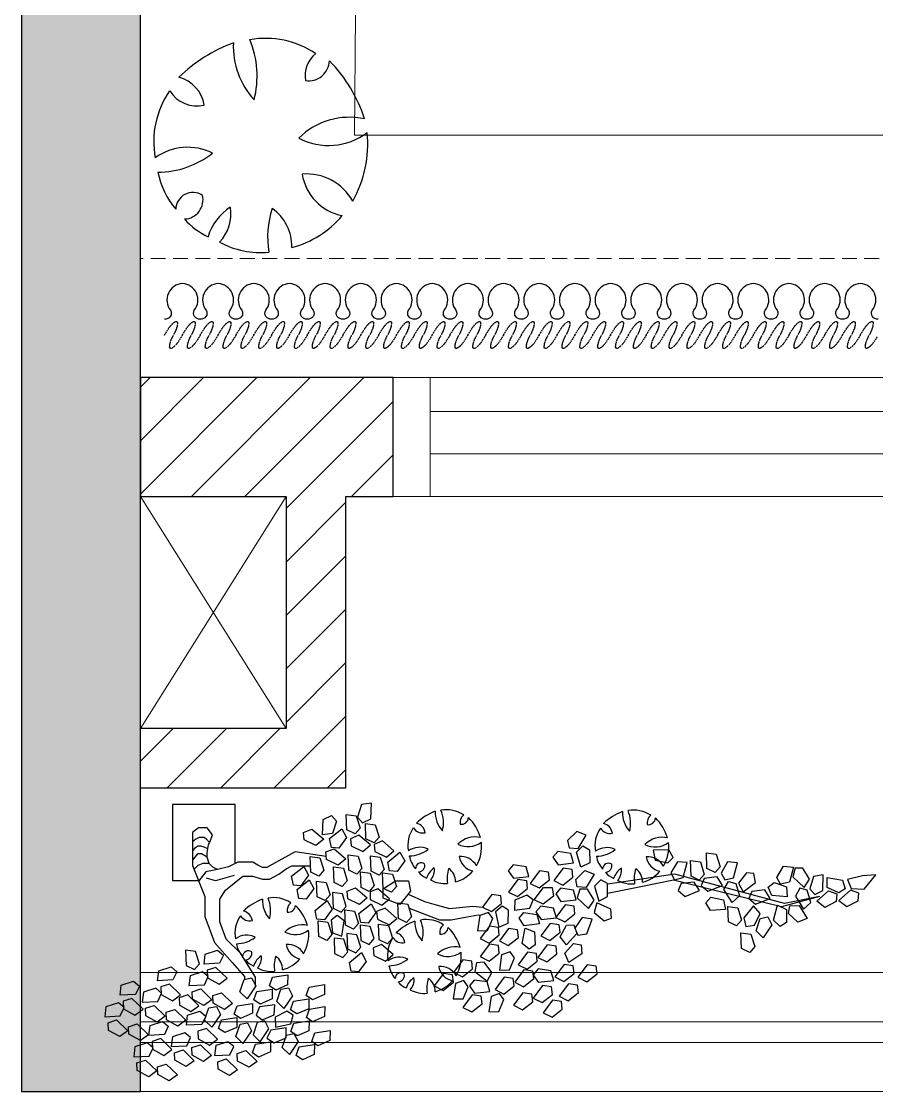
# Model space of a CAD drawing. Header units: millimetres. Extents: x 7780 to 20500, y -15070 to -6359.
# Drawn here: x 7780 to 9218, y -15069 to -13271 of the extents above; entities that cross this region are included whole.
import ezdxf

# ---------------------------------------------------------------- set-up
doc = ezdxf.new("R2010")
doc.units = ezdxf.units.MM
doc.header["$LTSCALE"] = 0.5
doc.linetypes.add('DASH', pattern=[0.35, 0.25, -0.1])
doc.linetypes.add('DASHED2', pattern=[0.375, 0.25, -0.125])
for name, color, linetype, lineweight in [('A-Khuat', 250, 'DASHED2', 13), ('L-0.20', 157, 'Continuous', 20), ('L-Door', 153, 'Continuous', 15), ('L-Fur', 35, 'Continuous', 13), ('L-Hatch', 251, 'Continuous', 5), ('L-Wall', 254, 'Continuous', 30)]:
    doc.layers.add(name, color=color, linetype=linetype, lineweight=lineweight)
doc.layers.add('FF-FURN', color=30, linetype='Continuous')
doc.layers.add('FF-Plants', color=86, linetype='Continuous')
doc.linetypes.add('TRACKS', pattern='A,3.81,[130,ltypeshp.shx,S=6.35,R=0,X=0,Y=0],3.81', length=7.62)

# ---------------------------------------------------------------- blocks, each defined once
blk = doc.blocks.new('*U18')
at = {"layer": 'FF-FURN', "color": 8, "linetype": 'DASH', "ltscale": 20}
for points in [[(240, 26.6, 0.009225), (238.2, 29.8, 0.026268), (232.4, 38.7, 0.036067), (227.4, 44.7, 0.075589), (221.8, 48.9, 0.260612), (219.6, 48.9, 0.260612), (218.5, 47, 0.075589), (219.4, 40, 0.036067), (222, 32.7, 0.017582), (225.1, 26.3, -0.016417), (228, 20.4, -0.036067), (230.6, 13.1, -0.075589), (231.5, 6.1, -0.260612), (230.4, 4.2, -0.260612), (228.2, 4.2, -0.075589), (222.6, 8.4, -0.036067), (217.6, 14.4, -0.026268), (211.8, 23.3, -0.02638), (210, 26.6, 0.009225), (208.2, 29.8, 0.026268), (202.4, 38.7, 0.036067), (197.4, 44.7, 0.075589), (191.8, 48.9, 0.260612), (189.6, 48.9, 0.260612), (188.5, 47, 0.075589), (189.4, 40, 0.036067), (192, 32.7, 0.016417), (194.9, 26.8, -0.017582), (198, 20.4, -0.036067), (200.6, 13.1, -0.075589), (201.5, 6.1, -0.260612), (200.4, 4.2, -0.260612), (198.2, 4.2, -0.075589), (192.6, 8.4, -0.036067), (187.6, 14.4, -0.026268), (181.8, 23.3, -0.02638), (180, 26.6)], [(300, 26.6, 0.009225), (298.2, 29.8, 0.026268), (292.4, 38.7, 0.036067), (287.4, 44.7, 0.075589), (281.8, 48.9, 0.260612), (279.6, 48.9, 0.260612), (278.5, 47, 0.075589), (279.4, 40, 0.036067), (282, 32.7, 0.017582), (285.1, 26.3, -0.016417), (288, 20.4, -0.036067), (290.6, 13.1, -0.075589), (291.5, 6.1, -0.260612), (290.4, 4.2, -0.260612), (288.2, 4.2, -0.075589), (282.6, 8.4, -0.036067), (277.6, 14.4, -0.026268), (271.8, 23.3, -0.02638), (270, 26.6, 0.009225), (268.2, 29.8, 0.026268), (262.4, 38.7, 0.036067), (257.4, 44.7, 0.075589), (251.8, 48.9, 0.260612), (249.6, 48.9, 0.260612), (248.5, 47, 0.075589), (249.4, 40, 0.036067), (252, 32.7, 0.016417), (254.9, 26.8, -0.017582), (258, 20.4, -0.036067), (260.6, 13.1, -0.075589), (261.5, 6.1, -0.260612), (260.4, 4.2, -0.260612), (258.2, 4.2, -0.075589), (252.6, 8.4, -0.036067), (247.6, 14.4, -0.026268), (241.8, 23.3, -0.02638), (240, 26.6)], [(360, 26.6, 0.009225), (358.2, 29.8, 0.026268), (352.4, 38.7, 0.036067), (347.4, 44.7, 0.075589), (341.8, 48.9, 0.260612), (339.6, 48.9, 0.260612), (338.5, 47, 0.075589), (339.4, 40, 0.036067), (342, 32.7, 0.017582), (345.1, 26.3, -0.016417), (348, 20.4, -0.036067), (350.6, 13.1, -0.075589), (351.5, 6.1, -0.260612), (350.4, 4.2, -0.260612), (348.2, 4.2, -0.075589), (342.6, 8.4, -0.036067), (337.6, 14.4, -0.026268), (331.8, 23.3, -0.02638), (330, 26.6, 0.009225), (328.2, 29.8, 0.026268), (322.4, 38.7, 0.036067), (317.4, 44.7, 0.075589), (311.8, 48.9, 0.260612), (309.6, 48.9, 0.260612), (308.5, 47, 0.075589), (309.4, 40, 0.036067), (312, 32.7, 0.016417), (314.9, 26.8, -0.017582), (318, 20.4, -0.036067), (320.6, 13.1, -0.075589), (321.5, 6.1, -0.260612), (320.4, 4.2, -0.260612), (318.2, 4.2, -0.075589), (312.6, 8.4, -0.036067), (307.6, 14.4, -0.026268), (301.8, 23.3, -0.02638), (300, 26.6)], [(420, 26.6, 0.009225), (418.2, 29.8, 0.026268), (412.4, 38.7, 0.036067), (407.4, 44.7, 0.075589), (401.8, 48.9, 0.260612), (399.6, 48.9, 0.260612), (398.5, 47, 0.075589), (399.4, 40, 0.036067), (402, 32.7, 0.017582), (405.1, 26.3, -0.016417), (408, 20.4, -0.036067), (410.6, 13.1, -0.075589), (411.5, 6.1, -0.260612), (410.4, 4.2, -0.260612), (408.2, 4.2, -0.075589), (402.6, 8.4, -0.036067), (397.6, 14.4, -0.026268), (391.8, 23.3, -0.02638), (390, 26.6, 0.009225), (388.2, 29.8, 0.026268), (382.4, 38.7, 0.036067), (377.4, 44.7, 0.075589), (371.8, 48.9, 0.260612), (369.6, 48.9, 0.260612), (368.5, 47, 0.075589), (369.4, 40, 0.036067), (372, 32.7, 0.016417), (374.9, 26.8, -0.017582), (378, 20.4, -0.036067), (380.6, 13.1, -0.075589), (381.5, 6.1, -0.260612), (380.4, 4.2, -0.260612), (378.2, 4.2, -0.075589), (372.6, 8.4, -0.036067), (367.6, 14.4, -0.026268), (361.8, 23.3, -0.02638), (360, 26.6)], [(480, 26.6, 0.009225), (478.2, 29.8, 0.026268), (472.4, 38.7, 0.036067), (467.4, 44.7, 0.075589), (461.8, 48.9, 0.260612), (459.6, 48.9, 0.260612), (458.5, 47, 0.075589), (459.4, 40, 0.036067), (462, 32.7, 0.017582), (465.1, 26.3, -0.016417), (468, 20.4, -0.036067), (470.6, 13.1, -0.075589), (471.5, 6.1, -0.260612), (470.4, 4.2, -0.260612), (468.2, 4.2, -0.075589), (462.6, 8.4, -0.036067), (457.6, 14.4, -0.026268), (451.8, 23.3, -0.02638), (450, 26.6, 0.009225), (448.2, 29.8, 0.026268), (442.4, 38.7, 0.036067), (437.4, 44.7, 0.075589), (431.8, 48.9, 0.260612), (429.6, 48.9, 0.260612), (428.5, 47, 0.075589), (429.4, 40, 0.036067), (432, 32.7, 0.016417), (434.9, 26.8, -0.017582), (438, 20.4, -0.036067), (440.6, 13.1, -0.075589), (441.5, 6.1, -0.260612), (440.4, 4.2, -0.260612), (438.2, 4.2, -0.075589), (432.6, 8.4, -0.036067), (427.6, 14.4, -0.026268), (421.8, 23.3, -0.02638), (420, 26.6)], [(540, 26.6, 0.009225), (538.2, 29.8, 0.026268), (532.4, 38.7, 0.036067), (527.4, 44.7, 0.075589), (521.8, 48.9, 0.260612), (519.6, 48.9, 0.260612), (518.5, 47, 0.075589), (519.4, 40, 0.036067), (522, 32.7, 0.017582), (525.1, 26.3, -0.016417), (528, 20.4, -0.036067), (530.6, 13.1, -0.075589), (531.5, 6.1, -0.260612), (530.4, 4.2, -0.260612), (528.2, 4.2, -0.075589), (522.6, 8.4, -0.036067), (517.6, 14.4, -0.026268), (511.8, 23.3, -0.02638), (510, 26.6, 0.009225), (508.2, 29.8, 0.026268), (502.4, 38.7, 0.036067), (497.4, 44.7, 0.075589), (491.8, 48.9, 0.260612), (489.6, 48.9, 0.260612), (488.5, 47, 0.075589), (489.4, 40, 0.036067), (492, 32.7, 0.016417), (494.9, 26.8, -0.017582), (498, 20.4, -0.036067), (500.6, 13.1, -0.075589), (501.5, 6.1, -0.260612), (500.4, 4.2, -0.260612), (498.2, 4.2, -0.075589), (492.6, 8.4, -0.036067), (487.6, 14.4, -0.026268), (481.8, 23.3, -0.02638), (480, 26.6)], [(600, 26.6, 0.009225), (598.2, 29.8, 0.026268), (592.4, 38.7, 0.036067), (587.4, 44.7, 0.075589), (581.8, 48.9, 0.260612), (579.6, 48.9, 0.260612), (578.5, 47, 0.075589), (579.4, 40, 0.036067), (582, 32.7, 0.017582), (585.1, 26.3, -0.016417), (588, 20.4, -0.036067), (590.6, 13.1, -0.075589), (591.5, 6.1, -0.260612), (590.4, 4.2, -0.260612), (588.2, 4.2, -0.075589), (582.6, 8.4, -0.036067), (577.6, 14.4, -0.026268), (571.8, 23.3, -0.02638), (570, 26.6, 0.009225), (568.2, 29.8, 0.026268), (562.4, 38.7, 0.036067), (557.4, 44.7, 0.075589), (551.8, 48.9, 0.260612), (549.6, 48.9, 0.260612), (548.5, 47, 0.075589), (549.4, 40, 0.036067), (552, 32.7, 0.016417), (554.9, 26.8, -0.017582), (558, 20.4, -0.036067), (560.6, 13.1, -0.075589), (561.5, 6.1, -0.260612), (560.4, 4.2, -0.260612), (558.2, 4.2, -0.075589), (552.6, 8.4, -0.036067), (547.6, 14.4, -0.026268), (541.8, 23.3, -0.02638), (540, 26.6)], [(660, 26.6, 0.009225), (658.2, 29.8, 0.026268), (652.4, 38.7, 0.036067), (647.4, 44.7, 0.075589), (641.8, 48.9, 0.260612), (639.6, 48.9, 0.260612), (638.5, 47, 0.075589), (639.4, 40, 0.036067), (642, 32.7, 0.017582), (645.1, 26.3, -0.016417), (648, 20.4, -0.036067), (650.6, 13.1, -0.075589), (651.5, 6.1, -0.260612), (650.4, 4.2, -0.260612), (648.2, 4.2, -0.075589), (642.6, 8.4, -0.036067), (637.6, 14.4, -0.026268), (631.8, 23.3, -0.02638), (630, 26.6, 0.009225), (628.2, 29.8, 0.026268), (622.4, 38.7, 0.036067), (617.4, 44.7, 0.075589), (611.8, 48.9, 0.260612), (609.6, 48.9, 0.260612), (608.5, 47, 0.075589), (609.4, 40, 0.036067), (612, 32.7, 0.016417), (614.9, 26.8, -0.017582), (618, 20.4, -0.036067), (620.6, 13.1, -0.075589), (621.5, 6.1, -0.260612), (620.4, 4.2, -0.260612), (618.2, 4.2, -0.075589), (612.6, 8.4, -0.036067), (607.6, 14.4, -0.026268), (601.8, 23.3, -0.02638), (600, 26.6)], [(720, 26.6, 0.009225), (718.2, 29.8, 0.026268), (712.4, 38.7, 0.036067), (707.4, 44.7, 0.075589), (701.8, 48.9, 0.260612), (699.6, 48.9, 0.260612), (698.5, 47, 0.075589), (699.4, 40, 0.036067), (702, 32.7, 0.017582), (705.1, 26.3, -0.016417), (708, 20.4, -0.036067), (710.6, 13.1, -0.075589), (711.5, 6.1, -0.260612), (710.4, 4.2, -0.260612), (708.2, 4.2, -0.075589), (702.6, 8.4, -0.036067), (697.6, 14.4, -0.026268), (691.8, 23.3, -0.02638), (690, 26.6, 0.009225), (688.2, 29.8, 0.026268), (682.4, 38.7, 0.036067), (677.4, 44.7, 0.075589), (671.8, 48.9, 0.260612), (669.6, 48.9, 0.260612), (668.5, 47, 0.075589), (669.4, 40, 0.036067), (672, 32.7, 0.016417), (674.9, 26.8, -0.017582), (678, 20.4, -0.036067), (680.6, 13.1, -0.075589), (681.5, 6.1, -0.260612), (680.4, 4.2, -0.260612), (678.2, 4.2, -0.075589), (672.6, 8.4, -0.036067), (667.6, 14.4, -0.026268), (661.8, 23.3, -0.02638), (660, 26.6)], [(780, 26.6, 0.009225), (778.2, 29.8, 0.026268), (772.4, 38.7, 0.036067), (767.4, 44.7, 0.075589), (761.8, 48.9, 0.260612), (759.6, 48.9, 0.260612), (758.5, 47, 0.075589), (759.4, 40, 0.036067), (762, 32.7, 0.017582), (765.1, 26.3, -0.016417), (768, 20.4, -0.036067), (770.6, 13.1, -0.075589), (771.5, 6.1, -0.260612), (770.4, 4.2, -0.260612), (768.2, 4.2, -0.075589), (762.6, 8.4, -0.036067), (757.6, 14.4, -0.026268), (751.8, 23.3, -0.02638), (750, 26.6, 0.009225), (748.2, 29.8, 0.026268), (742.4, 38.7, 0.036067), (737.4, 44.7, 0.075589), (731.8, 48.9, 0.260612), (729.6, 48.9, 0.260612), (728.5, 47, 0.075589), (729.4, 40, 0.036067), (732, 32.7, 0.016417), (734.9, 26.8, -0.017582), (738, 20.4, -0.036067), (740.6, 13.1, -0.075589), (741.5, 6.1, -0.260612), (740.4, 4.2, -0.260612), (738.2, 4.2, -0.075589), (732.6, 8.4, -0.036067), (727.6, 14.4, -0.026268), (721.8, 23.3, -0.02638), (720, 26.6)], [(840, 26.6, 0.009225), (838.2, 29.8, 0.026268), (832.4, 38.7, 0.036067), (827.4, 44.7, 0.075589), (821.8, 48.9, 0.260612), (819.6, 48.9, 0.260612), (818.5, 47, 0.075589), (819.4, 40, 0.036067), (822, 32.7, 0.017582), (825.1, 26.3, -0.016417), (828, 20.4, -0.036067), (830.6, 13.1, -0.075589), (831.5, 6.1, -0.260612), (830.4, 4.2, -0.260612), (828.2, 4.2, -0.075589), (822.6, 8.4, -0.036067), (817.6, 14.4, -0.026268), (811.8, 23.3, -0.02638), (810, 26.6, 0.009225), (808.2, 29.8, 0.026268), (802.4, 38.7, 0.036067), (797.4, 44.7, 0.075589), (791.8, 48.9, 0.260612), (789.6, 48.9, 0.260612), (788.5, 47, 0.075589), (789.4, 40, 0.036067), (792, 32.7, 0.016417), (794.9, 26.8, -0.017582), (798, 20.4, -0.036067), (800.6, 13.1, -0.075589), (801.5, 6.1, -0.260612), (800.4, 4.2, -0.260612), (798.2, 4.2, -0.075589), (792.6, 8.4, -0.036067), (787.6, 14.4, -0.026268), (781.8, 23.3, -0.02638), (780, 26.6)], [(900, 26.6, 0.009225), (898.2, 29.8, 0.026268), (892.4, 38.7, 0.036067), (887.4, 44.7, 0.075589), (881.8, 48.9, 0.260612), (879.6, 48.9, 0.260612), (878.5, 47, 0.075589), (879.4, 40, 0.036067), (882, 32.7, 0.017582), (885.1, 26.3, -0.016417), (888, 20.4, -0.036067), (890.6, 13.1, -0.075589), (891.5, 6.1, -0.260612), (890.4, 4.2, -0.260612), (888.2, 4.2, -0.075589), (882.6, 8.4, -0.036067), (877.6, 14.4, -0.026268), (871.8, 23.3, -0.02638), (870, 26.6, 0.009225), (868.2, 29.8, 0.026268), (862.4, 38.7, 0.036067), (857.4, 44.7, 0.075589), (851.8, 48.9, 0.260612), (849.6, 48.9, 0.260612), (848.5, 47, 0.075589), (849.4, 40, 0.036067), (852, 32.7, 0.016417), (854.9, 26.8, -0.017582), (858, 20.4, -0.036067), (860.6, 13.1, -0.075589), (861.5, 6.1, -0.260612), (860.4, 4.2, -0.260612), (858.2, 4.2, -0.075589), (852.6, 8.4, -0.036067), (847.6, 14.4, -0.026268), (841.8, 23.3, -0.02638), (840, 26.6)], [(960, 26.6, 0.009225), (958.2, 29.8, 0.026268), (952.4, 38.7, 0.036067), (947.4, 44.7, 0.075589), (941.8, 48.9, 0.260612), (939.6, 48.9, 0.260612), (938.5, 47, 0.075589), (939.4, 40, 0.036067), (942, 32.7, 0.017582), (945.1, 26.3, -0.016417), (948, 20.4, -0.036067), (950.6, 13.1, -0.075589), (951.5, 6.1, -0.260612), (950.4, 4.2, -0.260612), (948.2, 4.2, -0.075589), (942.6, 8.4, -0.036067), (937.6, 14.4, -0.026268), (931.8, 23.3, -0.02638), (930, 26.6, 0.009225), (928.2, 29.8, 0.026268), (922.4, 38.7, 0.036067), (917.4, 44.7, 0.075589), (911.8, 48.9, 0.260612), (909.6, 48.9, 0.260612), (908.5, 47, 0.075589), (909.4, 40, 0.036067), (912, 32.7, 0.016417), (914.9, 26.8, -0.017582), (918, 20.4, -0.036067), (920.6, 13.1, -0.075589), (921.5, 6.1, -0.260612), (920.4, 4.2, -0.260612), (918.2, 4.2, -0.075589), (912.6, 8.4, -0.036067), (907.6, 14.4, -0.026268), (901.8, 23.3, -0.02638), (900, 26.6)], [(1020, 26.6, 0.009225), (1018.2, 29.8, 0.026268), (1012.4, 38.7, 0.036067), (1007.4, 44.7, 0.075589), (1001.8, 48.9, 0.260612), (999.6, 48.9, 0.260612), (998.5, 47, 0.075589), (999.4, 40, 0.036067), (1002, 32.7, 0.017582), (1005.1, 26.3, -0.016417), (1008, 20.4, -0.036067), (1010.6, 13.1, -0.075589), (1011.5, 6.1, -0.260612), (1010.4, 4.2, -0.260612), (1008.2, 4.2, -0.075589), (1002.6, 8.4, -0.036067), (997.6, 14.4, -0.026268), (991.8, 23.3, -0.02638), (990, 26.6, 0.009225), (988.2, 29.8, 0.026268), (982.4, 38.7, 0.036067), (977.4, 44.7, 0.075589), (971.8, 48.9, 0.260612), (969.6, 48.9, 0.260612), (968.5, 47, 0.075589), (969.4, 40, 0.036067), (972, 32.7, 0.016417), (974.9, 26.8, -0.017582), (978, 20.4, -0.036067), (980.6, 13.1, -0.075589), (981.5, 6.1, -0.260612), (980.4, 4.2, -0.260612), (978.2, 4.2, -0.075589), (972.6, 8.4, -0.036067), (967.6, 14.4, -0.026268), (961.8, 23.3, -0.02638), (960, 26.6)], [(1080, 26.6, 0.009225), (1078.2, 29.8, 0.026268), (1072.4, 38.7, 0.036067), (1067.4, 44.7, 0.075589), (1061.8, 48.9, 0.260612), (1059.6, 48.9, 0.260612), (1058.5, 47, 0.075589), (1059.4, 40, 0.036067), (1062, 32.7, 0.017582), (1065.1, 26.3, -0.016417), (1068, 20.4, -0.036067), (1070.6, 13.1, -0.075589), (1071.5, 6.1, -0.260612), (1070.4, 4.2, -0.260612), (1068.2, 4.2, -0.075589), (1062.6, 8.4, -0.036067), (1057.6, 14.4, -0.026268), (1051.8, 23.3, -0.02638), (1050, 26.6, 0.009225), (1048.2, 29.8, 0.026268), (1042.4, 38.7, 0.036067), (1037.4, 44.7, 0.075589), (1031.8, 48.9, 0.260612), (1029.6, 48.9, 0.260612), (1028.5, 47, 0.075589), (1029.4, 40, 0.036067), (1032, 32.7, 0.016417), (1034.9, 26.8, -0.017582), (1038, 20.4, -0.036067), (1040.6, 13.1, -0.075589), (1041.5, 6.1, -0.260612), (1040.4, 4.2, -0.260612), (1038.2, 4.2, -0.075589), (1032.6, 8.4, -0.036067), (1027.6, 14.4, -0.026268), (1021.8, 23.3, -0.02638), (1020, 26.6)], [(1140, 26.6, 0.009225), (1138.2, 29.8, 0.026268), (1132.4, 38.7, 0.036067), (1127.4, 44.7, 0.075589), (1121.8, 48.9, 0.260612), (1119.6, 48.9, 0.260612), (1118.5, 47, 0.075589), (1119.4, 40, 0.036067), (1122, 32.7, 0.017582), (1125.1, 26.3, -0.016417), (1128, 20.4, -0.036067), (1130.6, 13.1, -0.075589), (1131.5, 6.1, -0.260612), (1130.4, 4.2, -0.260612), (1128.2, 4.2, -0.075589), (1122.6, 8.4, -0.036067), (1117.6, 14.4, -0.026268), (1111.8, 23.3, -0.02638), (1110, 26.6, 0.009225), (1108.2, 29.8, 0.026268), (1102.4, 38.7, 0.036067), (1097.4, 44.7, 0.075589), (1091.8, 48.9, 0.260612), (1089.6, 48.9, 0.260612), (1088.5, 47, 0.075589), (1089.4, 40, 0.036067), (1092, 32.7, 0.016417), (1094.9, 26.8, -0.017582), (1098, 20.4, -0.036067), (1100.6, 13.1, -0.075589), (1101.5, 6.1, -0.260612), (1100.4, 4.2, -0.260612), (1098.2, 4.2, -0.075589), (1092.6, 8.4, -0.036067), (1087.6, 14.4, -0.026268), (1081.8, 23.3, -0.02638), (1080, 26.6)], [(1200, 26.6, 0.009225), (1198.2, 29.8, 0.026268), (1192.4, 38.7, 0.036067), (1187.4, 44.7, 0.075589), (1181.8, 48.9, 0.260612), (1179.6, 48.9, 0.260612), (1178.5, 47, 0.075589), (1179.4, 40, 0.036067), (1182, 32.7, 0.017582), (1185.1, 26.3, -0.016417), (1188, 20.4, -0.036067), (1190.6, 13.1, -0.075589), (1191.5, 6.1, -0.260612), (1190.4, 4.2, -0.260612), (1188.2, 4.2, -0.075589), (1182.6, 8.4, -0.036067), (1177.6, 14.4, -0.026268), (1171.8, 23.3, -0.02638), (1170, 26.6, 0.009225), (1168.2, 29.8, 0.026268), (1162.4, 38.7, 0.036067), (1157.4, 44.7, 0.075589), (1151.8, 48.9, 0.260612), (1149.6, 48.9, 0.260612), (1148.5, 47, 0.075589), (1149.4, 40, 0.036067), (1152, 32.7, 0.016417), (1154.9, 26.8, -0.017582), (1158, 20.4, -0.036067), (1160.6, 13.1, -0.075589), (1161.5, 6.1, -0.260612), (1160.4, 4.2, -0.260612), (1158.2, 4.2, -0.075589), (1152.6, 8.4, -0.036067), (1147.6, 14.4, -0.026268), (1141.8, 23.3, -0.02638), (1140, 26.6)], [(1260, 26.6, 0.009225), (1258.2, 29.8, 0.026268), (1252.4, 38.7, 0.036067), (1247.4, 44.7, 0.075589), (1241.8, 48.9, 0.260612), (1239.6, 48.9, 0.260612), (1238.5, 47, 0.075589), (1239.4, 40, 0.036067), (1242, 32.7, 0.017582), (1245.1, 26.3, -0.016417), (1248, 20.4, -0.036067), (1250.6, 13.1, -0.075589), (1251.5, 6.1, -0.260612), (1250.4, 4.2, -0.260612), (1248.2, 4.2, -0.075589), (1242.6, 8.4, -0.036067), (1237.6, 14.4, -0.026268), (1231.8, 23.3, -0.02638), (1230, 26.6, 0.009225), (1228.2, 29.8, 0.026268), (1222.4, 38.7, 0.036067), (1217.4, 44.7, 0.075589), (1211.8, 48.9, 0.260612), (1209.6, 48.9, 0.260612), (1208.5, 47, 0.075589), (1209.4, 40, 0.036067), (1212, 32.7, 0.016417), (1214.9, 26.8, -0.017582), (1218, 20.4, -0.036067), (1220.6, 13.1, -0.075589), (1221.5, 6.1, -0.260612), (1220.4, 4.2, -0.260612), (1218.2, 4.2, -0.075589), (1212.6, 8.4, -0.036067), (1207.6, 14.4, -0.026268), (1201.8, 23.3, -0.02638), (1200, 26.6)], [(1320, 26.6, 0.009225), (1318.2, 29.8, 0.026268), (1312.4, 38.7, 0.036067), (1307.4, 44.7, 0.075589), (1301.8, 48.9, 0.260612), (1299.6, 48.9, 0.260612), (1298.5, 47, 0.075589), (1299.4, 40, 0.036067), (1302, 32.7, 0.017582), (1305.1, 26.3, -0.016417), (1308, 20.4, -0.036067), (1310.6, 13.1, -0.075589), (1311.5, 6.1, -0.260612), (1310.4, 4.2, -0.260612), (1308.2, 4.2, -0.075589), (1302.6, 8.4, -0.036067), (1297.6, 14.4, -0.026268), (1291.8, 23.3, -0.02638), (1290, 26.6, 0.009225), (1288.2, 29.8, 0.026268), (1282.4, 38.7, 0.036067), (1277.4, 44.7, 0.075589), (1271.8, 48.9, 0.260612), (1269.6, 48.9, 0.260612), (1268.5, 47, 0.075589), (1269.4, 40, 0.036067), (1272, 32.7, 0.016417), (1274.9, 26.8, -0.017582), (1278, 20.4, -0.036067), (1280.6, 13.1, -0.075589), (1281.5, 6.1, -0.260612), (1280.4, 4.2, -0.260612), (1278.2, 4.2, -0.075589), (1272.6, 8.4, -0.036067), (1267.6, 14.4, -0.026268), (1261.8, 23.3, -0.02638), (1260, 26.6)], [(1378.2, 29.8, 0.026268), (1372.4, 38.7, 0.036067), (1367.4, 44.7, 0.075589), (1361.8, 48.9, 0.260612), (1359.6, 48.9, 0.260612), (1358.5, 47, 0.075589), (1359.4, 40, 0.036067), (1362, 32.7, 0.017582), (1365.1, 26.3, -0.016417), (1368, 20.4, -0.036067), (1370.6, 13.1, -0.075589), (1371.5, 6.1, -0.260612), (1370.4, 4.2, -0.260612), (1368.2, 4.2, -0.075589), (1362.6, 8.4, -0.036067), (1357.6, 14.4, -0.026268), (1351.8, 23.3, -0.02638), (1350, 26.6, 0.009225), (1348.2, 29.8, 0.026268), (1342.4, 38.7, 0.036067), (1337.4, 44.7, 0.075589), (1331.8, 48.9, 0.260612), (1329.6, 48.9, 0.260612), (1328.5, 47, 0.075589), (1329.4, 40, 0.036067), (1332, 32.7, 0.016417), (1334.9, 26.8, -0.017582), (1338, 20.4, -0.036067), (1340.6, 13.1, -0.075589), (1341.5, 6.1, -0.260612), (1340.4, 4.2, -0.260612), (1338.2, 4.2, -0.075589), (1332.6, 8.4, -0.036067), (1327.6, 14.4, -0.026268), (1321.8, 23.3, -0.02638), (1320, 26.6)]]:
    blk.add_lwpolyline(points, format="xyb", dxfattribs=at)
at = {"layer": 'FF-FURN', "color": 0, "linetype": 'ByBlock'}
for points in [[(240, 0, 0.605354), (230, -15, -0.608416), (210, -60, -0.608416), (190, -15, 0.60791), (180, 0)], [(300, 0, 0.605354), (290, -15, -0.608416), (270, -60, -0.608416), (250, -15, 0.60791), (240, 0)], [(360, 0, 0.605354), (350, -15, -0.608416), (330, -60, -0.608416), (310, -15, 0.60791), (300, 0)], [(420, 0, 0.605354), (410, -15, -0.608416), (390, -60, -0.608416), (370, -15, 0.60791), (360, 0)], [(480, 0, 0.605354), (470, -15, -0.608416), (450, -60, -0.608416), (430, -15, 0.60791), (420, 0)], [(540, 0, 0.605354), (530, -15, -0.608416), (510, -60, -0.608416), (490, -15, 0.60791), (480, 0)], [(600, 0, 0.605354), (590, -15, -0.608416), (570, -60, -0.608416), (550, -15, 0.60791), (540, 0)], [(660, 0, 0.605354), (650, -15, -0.608416), (630, -60, -0.608416), (610, -15, 0.60791), (600, 0)], [(720, 0, 0.605354), (710, -15, -0.608416), (690, -60, -0.608416), (670, -15, 0.60791), (660, 0)], [(780, 0, 0.605354), (770, -15, -0.608416), (750, -60, -0.608416), (730, -15, 0.60791), (720, 0)], [(840, 0, 0.605354), (830, -15, -0.608416), (810, -60, -0.608416), (790, -15, 0.60791), (780, 0)], [(900, 0, 0.605354), (890, -15, -0.608416), (870, -60, -0.608416), (850, -15, 0.60791), (840, 0)], [(960, 0, 0.605354), (950, -15, -0.608416), (930, -60, -0.608416), (910, -15, 0.60791), (900, 0)], [(1020, 0, 0.605354), (1010, -15, -0.608416), (990, -60, -0.608416), (970, -15, 0.60791), (960, 0)], [(1080, 0, 0.605354), (1070, -15, -0.608416), (1050, -60, -0.608416), (1030, -15, 0.60791), (1020, 0)], [(1140, 0, 0.605354), (1130, -15, -0.608416), (1110, -60, -0.608416), (1090, -15, 0.60791), (1080, 0)], [(1200, 0, 0.605354), (1190, -15, -0.608416), (1170, -60, -0.608416), (1150, -15, 0.60791), (1140, 0)], [(1260, 0, 0.605354), (1250, -15, -0.608416), (1230, -60, -0.608416), (1210, -15, 0.60791), (1200, 0)], [(1320, 0, 0.605354), (1310, -15, -0.608416), (1290, -60, -0.608416), (1270, -15, 0.60791), (1260, 0)], [(1380, 0, 0.605354), (1370, -15, -0.608416), (1350, -60, -0.608416), (1330, -15, 0.60791), (1320, 0)]]:
    blk.add_lwpolyline(points, format="xyb", dxfattribs=at)
blk = doc.blocks.new('f图库室内设计情报局170')
at = {"layer": 'FF-Plants', "color": 72}
for centre, major_axis, start_param, end_param in [((9.8, 29.3), (-173.4, 0), 4.124237, 4.884445), ((48.9, -80.8), (292.5, 0), 1.920759, 2.344827), ((103.1, 188.5), (-154.6, 0), -0.035337, 0.732937), ((-187.9, 130.6), (181.9, 0), -0.252858, 0.392684), ((139.8, 131.4), (-54, 0), -0.895403, 0.173943), ((92.6, 161.5), (-39.9, 0), 1.420381, 3.092969), ((-68.8, -37.6), (-281.8, 0), 3.452386, 3.916478), ((-172.7, 64), (-66.6, 0), 3.310004, 4.453297), ((-33.7, 5.4), (169.9, 0), 2.53408, 3.324043), ((-121.1, 134.9), (-61.4, 0), 0.559177, 1.801738), ((170.2, -85.5), (137.3, 0), 1.356118, 2.351735), ((130.7, 121), (123.1, 0), 4.229435, 5.356861), ((-15.4, 0.8), (-221.2, 0), 2.624572, 3.240505), ((-138.6, -112.2), (-106.7, 0), 4.252531, 5.333203), ((-196.9, 117.8), (-171, 0), 1.578202, 2.236983), ((-35.4, -19.7), (163.7, 0), 3.347137, 3.832647), ((89.2, -156.2), (-99.7, 0), 3.639478, 4.801855), ((175.1, -41.9), (96, 0), 3.29855, 4.520541), ((-128.5, -124.8), (33, 0), 0.993063, 3.11856), ((-145.8, -106), (-36.4, 0), 1.594558, 3.385583), ((-1.1, -206.4), (103, 0), 2.146317, 2.847947), ((-135.2, -132.5), (79.1, 0), -0.756725, 0.158903), ((190.2, -177.1), (176.1, 0), 2.827001, 3.305618), ((-26, -193.7), (86.3, 0), -0.039878, 0.969889), ((-45, -57.1), (-131.3, 0), 0.706489, 1.141592), ((12.6, -14.7), (-188.5, 0), 1.826042, 2.442141), ((0.8, -40.9), (-165.7, 0), 1.076805, 1.665439)]:
    blk.add_ellipse(centre, major_axis=major_axis, ratio=0.999989, start_param=start_param, end_param=end_param, dxfattribs=at)
blk = doc.blocks.new('f图库室内设计情报局204')
at = {"layer": 'FF-Plants'}
for points in [[(-199.4, 1570.6), (-151.7, 1605.6), (-84.1, 1568.2), (-82, 1523.3), (-133.2, 1506.8)], [(223.2, 1537.4), (157, 1601.1), (204.7, 1636.2), (272.4, 1598.7), (274.4, 1553.8)], [(279.4, 1577.8), (327, 1612.9), (394.7, 1575.4), (396.7, 1530.5), (345.5, 1514)], [(-315.4, 1521.6), (-267.7, 1556.6), (-200, 1519.2), (-198, 1474.3), (-249.2, 1457.8)], [(19.8, 1423.1), (-46.3, 1486.8), (1.3, 1521.9), (69, 1484.4), (71, 1439.5)], [(57.1, 1517.5), (104.8, 1552.6), (172.5, 1515.1), (174.5, 1470.2), (123.3, 1453.7)], [(-655.8, 1421.5), (-654.9, 1480.7), (-584.2, 1511.9), (-547.2, 1486.4), (-565, 1435.6)], [(-533.6, 1356.1), (-558.6, 1403.7), (-506.9, 1479.8), (-464.3, 1438.7), (-489.7, 1365.7)], [(-396.1, 1405.3), (-395.2, 1464.5), (-324.4, 1495.7), (-287.5, 1470.2), (-305.3, 1419.5)], [(-62.9, 1487.2), (-154.7, 1482.4), (-177.6, 1433.7), (-142.6, 1404.8), (-70.8, 1428.1)], [(236.8, 1485.6), (189.1, 1450.5), (255.3, 1386.7), (306.4, 1403.2), (304.4, 1448.1)], [(324, 1489.6), (301.2, 1440.9), (335.4, 1411.8), (408.9, 1435.7), (415.8, 1494.5)], [(-748.4, 1338.2), (-747.4, 1397.4), (-676.7, 1428.6), (-639.7, 1403.1), (-657.5, 1352.4)], [(-487.7, 1381.2), (-488.7, 1322), (-397.8, 1336.2), (-374.2, 1382.9), (-417, 1412.4)], [(-334.2, 1405.4), (-385.9, 1329.3), (-360.9, 1281.7), (-317, 1291.3), (-291.6, 1364.3)], [(-283.4, 1339.8), (-231.8, 1415.8), (-189.2, 1374.8), (-214.6, 1301.8), (-258.5, 1292.2)], [(-34.2, 1425.3), (-81.9, 1390.2), (-15.7, 1326.5), (35.4, 1342.9), (33.4, 1387.8)], [(101.8, 1429.3), (78.9, 1380.7), (113.2, 1351.5), (186.7, 1375.4), (193.6, 1434.2)], [(394.7, 1299.4), (328.5, 1363.2), (376.2, 1398.3), (443.8, 1360.8), (445.8, 1315.9)], [(-515.5, 1345.3), (-533.4, 1294.6), (-624.2, 1280.5), (-623.3, 1339.6), (-552.5, 1370.8)], [(-196.3, 1260.8), (-195.4, 1320), (-124.6, 1351.2), (-87.7, 1325.7), (-105.5, 1275)], [(210.9, 1313.6), (233.8, 1362.3), (325.5, 1367.2), (318.6, 1308.4), (245.1, 1284.5)], [(450.8, 1339.9), (498.5, 1374.9), (566.1, 1337.5), (568.1, 1292.6), (517, 1276.1)], [(-716.7, 1197.2), (-715.8, 1256.3), (-645.1, 1287.5), (-608.1, 1262), (-625.9, 1211.3)], [(-425.1, 1319), (-515, 1299.7), (-529.9, 1248), (-491.5, 1224.6), (-422.7, 1259.8)], [(-420.8, 1187), (-329.5, 1197.6), (-309.7, 1247.6), (-345.7, 1274.5), (-417.6, 1246.1)], [(-99, 1243.1), (-47.4, 1319.1), (-4.8, 1278.1), (-30.2, 1205.1), (-74.1, 1195.4)], [(-11.3, 1253.4), (11.5, 1302), (103.3, 1306.9), (96.4, 1248.1), (22.9, 1224.2)], [(172.4, 1213.8), (106.3, 1277.6), (153.9, 1312.6), (221.6, 1275.2), (223.6, 1230.3)], [(228.6, 1254.2), (276.3, 1289.3), (343.9, 1251.8), (345.9, 1206.9), (294.8, 1190.5)], [(-2011.6, 1232.8), (-2064.4, 1259.6), (-2125, 1211.5), (-2119.7, 1166.9), (-2066.5, 1159)], [(-1836.2, 1189.3), (-1889, 1216.1), (-1949.5, 1168), (-1944.2, 1123.4), (-1891, 1115.5)], [(-1688.8, 1227.5), (-1748, 1226.2), (-1778.8, 1155.3), (-1753, 1118.5), (-1702.4, 1136.6)], [(-1536.1, 1201.6), (-1588.9, 1228.4), (-1649.5, 1180.4), (-1644.1, 1135.8), (-1591, 1127.9)], [(-623.3, 1150.2), (-622.3, 1209.4), (-551.6, 1240.6), (-514.6, 1215.1), (-532.4, 1164.4)], [(-526, 1132.4), (-474.4, 1208.5), (-431.7, 1167.4), (-457.2, 1094.4), (-501.1, 1084.8)], [(-288.9, 1177.6), (-287.9, 1236.7), (-217.2, 1267.9), (-180.2, 1242.4), (-198, 1191.7)], [(-103.7, 1115.4), (-169.9, 1179.2), (-122.2, 1214.3), (-54.6, 1176.8), (-52.6, 1131.9)], [(145, 1189.1), (77.4, 1226.5), (29.7, 1191.5), (95.9, 1127.7), (147, 1144.2)], [(408.2, 1247.6), (360.5, 1212.6), (426.7, 1148.8), (477.9, 1165.3), (475.8, 1210.2)], [(495.4, 1251.7), (472.6, 1203), (506.8, 1173.9), (580.3, 1197.8), (587.2, 1256.5)], [(-2215.3, 1069.3), (-2162.2, 1061.5), (-2107.3, 1135.2), (-2160.1, 1162), (-2220.7, 1114)], [(-1953, 1146.2), (-2005.8, 1173), (-2066.4, 1125), (-2061, 1080.4), (-2007.9, 1072.5)], [(-1477.8, 1151.8), (-1537, 1150.5), (-1567.8, 1079.6), (-1542, 1042.7), (-1491.4, 1060.9)], [(-715.8, 1066.9), (-714.9, 1126.1), (-644.2, 1157.3), (-607.2, 1131.8), (-625, 1081.1)], [(-405.1, 1092.6), (-404.2, 1151.7), (-333.5, 1182.9), (-296.5, 1157.4), (-314.3, 1106.7)], [(-307.9, 1074.8), (-256.2, 1150.8), (-213.6, 1109.8), (-239.1, 1036.8), (-283, 1027.1)], [(-47.6, 1155.9), (0.1, 1190.9), (67.7, 1153.5), (69.7, 1108.6), (18.6, 1092.1)], [(186, 1162), (138.3, 1126.9), (204.5, 1063.2), (255.6, 1079.6), (253.6, 1124.5)], [(273.2, 1166), (250.4, 1117.4), (284.6, 1088.2), (358.1, 1112.1), (365, 1170.9)], [(-1951, 986.6), (-1897.8, 978.7), (-1843, 1052.5), (-1895.8, 1079.3), (-1956.3, 1031.2)], [(-1726.1, 1095.5), (-1778.9, 1122.3), (-1839.5, 1074.3), (-1834.2, 1029.7), (-1781, 1021.8)], [(-1574, 1073.9), (-1604.6, 1118.1), (-1695.9, 1107.9), (-1679.5, 1051.1), (-1603, 1039.5)], [(-1365.9, 1073.8), (-1418.7, 1100.6), (-1479.3, 1052.6), (-1474, 1007.9), (-1420.8, 1000.1)], [(-497.7, 1009.3), (-496.8, 1068.4), (-426, 1099.6), (-389.1, 1074.1), (-406.9, 1023.4)], [(382.3, 1075.7), (405.2, 1124.4), (497, 1129.2), (490.1, 1070.5), (416.5, 1046.6)], [(-2217.5, 1023.1), (-2270.3, 1049.8), (-2330.8, 1001.8), (-2325.5, 957.2), (-2272.3, 949.3)], [(-2081.4, 1021.3), (-2134.2, 1048), (-2194.8, 1000), (-2189.4, 955.4), (-2136.3, 947.5)], [(-1952.1, 1007.7), (-1982.6, 1051.9), (-2074, 1041.7), (-2057.5, 984.8), (-1981.1, 973.3)], [(-1616.3, 936.7), (-1606.8, 989.6), (-1678.9, 1046.6), (-1707.3, 994.7), (-1661.1, 932.7)], [(-1588.1, 928.6), (-1534.9, 920.7), (-1480, 994.5), (-1532.8, 1021.2), (-1593.4, 973.2)], [(-90.2, 1063.7), (-137.9, 1028.6), (-71.7, 964.8), (-20.5, 981.3), (-22.6, 1026.2)], [(-3, 1067.7), (-25.8, 1019), (8.4, 989.9), (81.9, 1013.8), (88.8, 1072.5)], [(160.1, 990.1), (183, 1038.7), (274.7, 1043.6), (267.8, 984.8), (194.3, 960.9)], [(-1863.1, 948.7), (-1915.8, 975.4), (-1976.4, 927.4), (-1971.1, 882.8), (-1917.9, 874.9)], [(-1752, 981), (-1811.1, 979.7), (-1841.9, 908.8), (-1816.2, 872), (-1765.5, 890.1)], [(-917.6, 991.4), (-872.8, 987.9), (-862.7, 935.1), (-934.1, 877.3), (-963, 928.9)], [(56.3, 977.5), (26.7, 943.7), (49.7, 869.8), (108.4, 862.2), (104.6, 954)], [(-2164.7, 935.3), (-2140.6, 881.2), (-2191.7, 823.1), (-2235.9, 830.7), (-2241.1, 884.2)], [(-1979.9, 905.6), (-2032.7, 932.4), (-2093.3, 884.3), (-2087.9, 839.7), (-2034.8, 831.8)], [(-1637.8, 900.9), (-1690.6, 927.7), (-1751.2, 879.6), (-1745.8, 835), (-1692.7, 827.1)], [(-1008.2, 893.8), (-1077.8, 927.4), (-1121.8, 888.2), (-1053.8, 829.7), (-1003.6, 849.1)], [(-823.7, 905.8), (-853.3, 872), (-830.3, 798.2), (-771.7, 790.5), (-775.4, 882.4)], [(-116.1, 891.7), (-93.2, 940.4), (-1.4, 945.3), (-8.3, 886.5), (-81.9, 862.6)], [(-3265.4, 841.6), (-3235.8, 875.5), (-3187.5, 852), (-3183.7, 760.1), (-3242.4, 767.8)], [(-2149.4, 830.5), (-2113.2, 783.7), (-2149, 715.1), (-2193.9, 712), (-2211.6, 762.8)], [(-1927.9, 856.8), (-1886.6, 822.5), (-1904.8, 732.4), (-1960, 753.9), (-1964.7, 831)], [(-1752, 808.2), (-1804.8, 834.9), (-1865.4, 786.9), (-1860, 742.3), (-1806.9, 734.4)], [(-1117.8, 790.5), (-1088.2, 824.3), (-1039.8, 800.9), (-1036.1, 709), (-1094.8, 716.7)], [(-931, 806.2), (-979.3, 829.7), (-1010.4, 794.1), (-986, 722), (-927.3, 714.4)], [(-900.4, 878.6), (-930, 844.8), (-907.1, 771), (-848.4, 763.3), (-852.1, 855.2)], [(-3342.8, 665.1), (-3367.7, 712.7), (-3316.1, 788.7), (-3273.5, 747.7), (-3298.9, 674.7)], [(-2301.3, 679.1), (-2243.1, 668.7), (-2198.9, 732.1), (-2216.8, 773.3), (-2270, 765.5)], [(-1998.3, 778.1), (-2051.1, 804.9), (-2111.6, 756.8), (-2106.3, 712.2), (-2053.1, 704.3)], [(-1638.2, 793.4), (-1691, 820.1), (-1751.6, 772.1), (-1746.3, 727.5), (-1693.1, 719.6)], [(-818.8, 779.6), (-832.8, 688.8), (-789.9, 656.5), (-754.4, 683.9), (-762.6, 760.8)], [(-729.2, 804.4), (-680.9, 780.9), (-677.1, 689.1), (-735.8, 696.8), (-758.8, 770.6)], [(-3576.7, 675.4), (-3521.9, 697.6), (-3465.6, 644.6), (-3474.7, 600.6), (-3528.3, 597.3)], [(-3401.1, 595.9), (-3454.7, 620.9), (-3454.3, 698.2), (-3415.9, 721.5), (-3376.9, 684.5)], [(-3297.5, 645.2), (-3259, 600.3), (-3200.3, 671.1), (-3213.6, 721.7), (-3265.3, 715.4)], [(-3188, 684.9), (-3158.4, 718.8), (-3110.1, 695.3), (-3106.4, 603.4), (-3165, 611.1)], [(-1990.8, 707.3), (-1899.5, 717.5), (-1869, 673.3), (-1897.9, 638.9), (-1974.4, 650.4)], [(-1748.4, 725.9), (-1803.1, 703.2), (-1806, 626), (-1768.6, 601), (-1728, 636.3)], [(-1622.7, 747.6), (-1681.9, 746.3), (-1712.6, 675.4), (-1686.9, 638.5), (-1636.3, 656.6)], [(-1231.3, 664.4), (-1201.7, 698.2), (-1153.4, 674.8), (-1149.6, 582.9), (-1208.3, 590.6)], [(-1028.9, 678.6), (-1098.5, 712.2), (-1144.2, 674.5), (-1074.5, 614.6), (-1024.3, 633.9)], [(-974.6, 702.4), (-929.8, 698.9), (-919.7, 646.1), (-991.1, 588.2), (-1020.1, 639.9)], [(-916.7, 704.7), (-887.2, 738.5), (-838.8, 715.1), (-835.1, 623.2), (-893.8, 630.9)], [(-2328.8, 581.5), (-2313.8, 638.8), (-2373.5, 687.9), (-2416, 673.2), (-2412.5, 619.6)], [(-2086.7, 668.3), (-2139.5, 695.1), (-2200, 647), (-2194.7, 602.4), (-2141.5, 594.5)], [(-1968.3, 636.2), (-1998.8, 680.5), (-2090.2, 670.2), (-2073.7, 613.4), (-1997.3, 601.9)], [(-1651.9, 607.4), (-1704.7, 634.1), (-1765.2, 586.1), (-1759.9, 541.5), (-1706.7, 533.6)], [(-766.6, 613.6), (-814.9, 637.1), (-844.5, 603.3), (-821.6, 529.4), (-762.9, 521.8)], [(-715.2, 683), (-670.4, 679.5), (-660.3, 626.7), (-731.7, 568.9), (-760.7, 620.5)], [(-3883.4, 524.6), (-3832.9, 506.3), (-3764.4, 567.7), (-3810.8, 604.4), (-3879.8, 569.4)], [(-3702.5, 510.8), (-3753, 529.1), (-3749.4, 573.9), (-3680.4, 608.9), (-3634, 572.2)], [(-3506.5, 542.1), (-3554.9, 620.3), (-3599.2, 581.1), (-3576.9, 507), (-3533.4, 495.6)], [(-3271.3, 590.6), (-3356.5, 556.2), (-3325.3, 505.8), (-3248.6, 515.3), (-3230, 556.2)], [(-3153.4, 467.6), (-3175.7, 541.6), (-3131.4, 580.8), (-3083, 502.7), (-3109.9, 456.1)], [(-3005.5, 549.4), (-3081.4, 564.1), (-3093.2, 621.7), (-3003.8, 628), (-2975.1, 582.5)], [(-2340.6, 571.3), (-2393.9, 545.5), (-2392.2, 468.2), (-2353.5, 445.4), (-2315, 483)], [(-2228.5, 500.4), (-2213.9, 552.1), (-2280.1, 615.9), (-2313.4, 566.9), (-2273.4, 500.7)], [(-2116.3, 574), (-2207.6, 563.7), (-2191.2, 506.9), (-2114.7, 495.4), (-2085.8, 529.7)], [(-2011.5, 590.9), (-1958.7, 564.1), (-2013.5, 490.3), (-2065.9, 491.2), (-2072.1, 542.8)], [(-1841, 625.3), (-1932.2, 613.8), (-1951.5, 563.6), (-1915.2, 537), (-1843.6, 566.2)], [(-1161.3, 592.9), (-1062.4, 554.7), (-1062.4, 499.5), (-1136.8, 451.3), (-1212.4, 451.3), (-1225.6, 513.7)], [(-985.3, 563.2), (-1055, 596.8), (-1100.6, 559.1), (-1030.9, 499.2), (-985.5, 516.7)], [(-969, 553.4), (-923.4, 591.1), (-853.7, 557.5), (-849.2, 512.8), (-899.3, 493.4)], [(-3694.3, 490.4), (-3695, 431.2), (-3785.4, 447.8), (-3801.8, 499), (-3764.1, 523.5)], [(-3671.8, 416.8), (-3613.3, 425.7), (-3591.8, 499.9), (-3622.1, 533.2), (-3670, 508.7)], [(-3454, 487.4), (-3458.7, 546.4), (-3367.2, 538.2), (-3346.1, 488.8), (-3381.3, 460.9)], [(-3269.7, 461.5), (-3260.8, 408.5), (-3216.1, 404), (-3169.2, 465.4), (-3196.9, 517.7)], [(-2988.7, 513), (-3074, 478.6), (-3042.8, 428.2), (-2966.1, 437.7), (-2947.4, 478.6)], [(-2852.6, 543.8), (-2937.8, 509.4), (-2906.7, 459), (-2829.9, 468.5), (-2811.3, 509.4)], [(-1805.8, 518.4), (-1858.5, 545.2), (-1919.1, 497.2), (-1913.8, 452.6), (-1860.6, 444.7)], [(-1111.7, 519.9), (-1063.4, 496.4), (-1059.7, 404.6), (-1118.3, 412.2), (-1141.3, 486.1)], [(-1009.7, 480.3), (-980.1, 514.1), (-931.8, 490.7), (-928.1, 398.8), (-986.8, 406.5)], [(-749, 535.3), (-719.4, 569.1), (-671, 545.7), (-667.3, 453.8), (-726, 461.5)], [(-607.5, 560), (-562.7, 556.5), (-552.7, 503.7), (-624.1, 445.8), (-653, 497.4)], [(-3905, 422.7), (-3815.4, 443.2), (-3838.2, 497.8), (-3915.4, 500.6), (-3984.3, 415.8)], [(-3558.1, 491), (-3590.9, 441.8), (-3550.4, 375.9), (-3505.5, 376), (-3491.3, 427.8)], [(-3471.2, 458.7), (-3418.8, 470.8), (-3397.5, 431.2), (-3436.4, 364.4), (-3495.3, 370)], [(-3087.7, 446.2), (-3140.1, 434.2), (-3164.2, 345.5), (-3105.3, 339.8), (-3066.5, 406.7)], [(-2966.5, 413.7), (-2936.9, 447.5), (-2888.5, 424.1), (-2884.8, 332.2), (-2943.5, 339.9)], [(-2789.4, 444.9), (-2841.8, 432.8), (-2865.9, 344.1), (-2807, 338.5), (-2768.1, 405.3)], [(-2314.5, 411.7), (-2267.4, 490.7), (-2213.7, 488.2), (-2204.4, 443.8), (-2258.5, 391.1)], [(-2075, 450.4), (-2127.8, 477.2), (-2188.4, 429.2), (-2183, 384.6), (-2129.8, 376.7)], [(-1935.2, 467.2), (-1987.9, 494), (-2048.5, 446), (-2043.2, 401.4), (-1990, 393.5)], [(-850.4, 451.3), (-820.8, 485.1), (-772.4, 461.7), (-768.7, 369.8), (-827.4, 377.5)], [(-575.3, 481.1), (-530.5, 477.6), (-520.4, 424.8), (-591.8, 366.9), (-620.8, 418.5)], [(-3060.6, 368.1), (-3031, 402), (-2982.7, 378.5), (-2979, 286.7), (-3037.6, 294.3)], [(-1835.4, 436.1), (-1926.7, 425.9), (-1910.3, 369.1), (-1833.8, 357.5), (-1804.9, 391.9)], [(-1145.6, 396.6), (-1100.8, 393.2), (-1090.7, 340.4), (-1162.1, 282.5), (-1191.1, 334.1)], [(-1069.1, 384.6), (-1039.5, 418.5), (-991.1, 395), (-987.4, 303.2), (-1046.1, 310.8)], [(-937.5, 378.9), (-907.9, 412.7), (-859.6, 389.2), (-855.8, 297.4), (-914.5, 305)], [(-711.4, 389.5), (-681.9, 423.3), (-633.5, 399.8), (-629.8, 308), (-688.5, 315.6)], [(-2664.1, 270.4), (-2676, 328.4), (-2751.3, 345.8), (-2782.9, 313.8), (-2755.9, 267.3)], [(-2287.3, 344.6), (-2234.1, 370.4), (-2208.5, 282.1), (-2247, 244.6), (-2285.7, 267.3)], [(-2099.7, 356.1), (-2191, 345.9), (-2174.6, 289), (-2098.1, 277.5), (-2069.2, 311.9)], [(-842.6, 321.3), (-797, 359), (-727.4, 325.4), (-722.8, 280.7), (-772.9, 261.4)], [(-2165.7, 257.1), (-2219.4, 259.5), (-2266.5, 180.6), (-2211.3, 159.3), (-2155.9, 213.2)], [(-1013.3, 278.9), (-1082.9, 312.5), (-1126.8, 273.3), (-1058.8, 214.8), (-1009, 237.5)], [(-873.5, 244.4), (-943.1, 277.9), (-987, 238.8), (-919.1, 180.3), (-869.2, 202.9)], [(-800.6, 257.9), (-755.8, 254.4), (-745.7, 201.6), (-817.1, 143.7), (-846, 195.3)], [(-1039.1, 193.6), (-1009.5, 227.4), (-961.1, 203.9), (-957.4, 112.1), (-1016.1, 119.7)], [(-710.4, 205.2), (-664.8, 242.9), (-595.1, 209.3), (-590.6, 164.6), (-640.7, 145.3)], [(-926, 140.2), (-896.4, 174), (-848, 150.5), (-844.3, 58.7), (-903, 66.4)], [(-708, 88), (-756.3, 64.5), (-785.9, 98.4), (-762.9, 172.2), (-704.3, 179.9)], [(-911.7, 73.9), (-941.3, 107.7), (-989.6, 84.2), (-993.4, -7.6), (-934.7, 0.1)]]:
    blk.add_lwpolyline(points, close=True, dxfattribs=at)
at = {"layer": 'FF-Plants', "color": 51}
for points in [[(-305.8, 1070.9), (-305.8, 1022.3), (-262.9, 953), (-217.5, 879.7), (-132.4, 797.8), (-94.4, 693.9), (-94.4, 626.2), (-94.4, 560.2), (-127.5, 507.4), (-178.8, 465.8), (-230.5, 424), (-289.4, 424), (-347.4, 442.7), (-388.8, 442.7), (-444.7, 412.8), (-488.1, 381.3), (-522, 363.5), (-578, 363.5), (-632, 363.5)], [(-51.7, 179.6), (-18.9, 138.5), (32.1, 138.5), (66.7, 164.8), (66.7, 360.5), (-6.5, 544.3), (-6.5, 662.6), (-63.5, 816.7), (-167.3, 935.3), (-240.3, 1018.6), (-240.3, 1036.5), (-240.3, 1036.5)], [(-1636.2, 657.3), (-1625.5, 655), (-1560.9, 667), (-1466.5, 684.6), (-1398.7, 684.6), (-1322, 655), (-1218.2, 614.9), (-1215.6, 613.9)], [(-3650.4, 544), (-3424.3, 606.1), (-3045.7, 512.9), (-2783.4, 448.4), (-2590.7, 487.5), (-2393.5, 527.6)], [(-3650.4, 544), (-3442.4, 586.5), (-3272.2, 541.2), (-2792.8, 411.5), (-2542.2, 449.4), (-2392.3, 472)], [(-1212.2, 530.2), (-1307.8, 575), (-1376.8, 593.7), (-1456.5, 615.2), (-1595.1, 601.2), (-1652.1, 607.1)], [(-185.6, 349.7), (-185.6, 0), (185.6, 0), (185.6, 450), (28.2, 450)], [(-178.8, 420.6), (-69, 451.8), (-16.1, 436.9)], [(-80.4, 383.9), (-12.4, 398.5), (30.1, 452.4)], [(-725.5, 307.1), (-542.3, 280.7), (-463.2, 324.4), (-405.9, 356), (-372.6, 373.7), (-347.1, 373.7), (-319.1, 358), (-290.2, 341.9), (-200.5, 341.9), (-147.1, 369.7), (-80.4, 383.9), (-54.2, 370.8), (-30.6, 349.2), (-19.5, 310.6), (-19.5, 285.7), (-26.7, 238), (-39.1, 213.1), (-51.7, 179.6)], [(-30.6, 349.2), (6.3, 349.2), (34.8, 361.1), (57.9, 382.5)], [(-19.5, 310.6), (14, 291.9), (38, 291.9), (54, 312.5), (66.7, 328.9)], [(-23.1, 261.9), (-1.3, 253.3), (17.4, 245.9), (34.7, 245.9), (55.3, 259.9), (66.7, 273.9)], [(-32.9, 225.5), (-16.1, 204), (-0.1, 196), (27.2, 196), (47.9, 204.7), (66.7, 220.7)]]:
    blk.add_lwpolyline(points, dxfattribs=at)

msp = doc.modelspace()

# ---------------------------------------------------------------- hatches: boundary and pattern name
at = {"layer": 'L-Hatch'}
h = msp.add_hatch(color=256, dxfattribs=at)
h.dxf.hatch_style = 1
h.paths.add_polyline_path([(7980.3, -12549.2), (7780.3, -12549.2), (7780.3, -15069.2), (7980.3, -15069.2)])
h.paths.add_polyline_path([(14430.3, -11869.2), (14130.3, -11869.2), (14130.3, -15069.2), (14430.3, -15069.2)])
h.paths.add_polyline_path([(20500.3, -11779.2), (20220.3, -11779.2), (20220.3, -14309.2), (20500.3, -14309.2)])
h.paths.add_polyline_path([(20500.3, -7219.2), (17030.3, -7219.2), (17030.3, -7459.2), (18740.3, -7459.2), (18840.3, -7459.2), (20500.3, -7459.2)])
h = msp.add_hatch(dxfattribs=at)
h.set_pattern_fill('ANSI31', color=256, scale=20)
h.set_pattern_definition([(45, (351657.15, 316231.06), (-44.901281, 44.901281), [])])
h.paths.add_polyline_path([(8405.3, -13869.2), (7980.3, -13869.2), (7980.3, -14069.2), (8225.3, -14069.2), (8225.3, -14459.2), (7980.3, -14459.2), (7980.3, -14559.2), (8325.3, -14559.2), (8325.3, -14069.2), (8405.3, -14069.2)])

# ---------------------------------------------------------------- linework, layer by layer
at = {"layer": 'A-Khuat', "ltscale": 200}
msp.add_lwpolyline([(11060.3, -13669.2), (7980.3, -13669.2), (7980.3, -13869.2), (11060.3, -13869.2)], close=True, dxfattribs=at)
at = {"layer": 'L-0.20'}
for p, q in [((10960.3, -14869.2), (7980.3, -14869.2)), ((7980.3, -14952.2), (10960.3, -14952.2)), ((7980.3, -14986.6), (10960.3, -14986.6)), ((10960.3, -15069.2), (7980.3, -15069.2))]:
    msp.add_line(p, q, dxfattribs=at)
at = {"layer": 'L-Door'}
for points in [[(10815.3, -13869.2), (8405.3, -13869.2), (8405.3, -14069.2), (10815.3, -14069.2)], [(8467.5, -13869.2), (8405.3, -13869.2), (8405.3, -14069.2), (8467.5, -14069.2)], [(9680.3, -13926.1), (8467.5, -13926.1), (8467.5, -13997.7), (9680.3, -13997.7)]]:
    msp.add_lwpolyline(points, close=True, dxfattribs=at)
at = {"layer": 'L-Fur', "linetype": 'TRACKS', "ltscale": 10}
msp.add_lwpolyline([(8341.4, -11302.9), (8340.3, -11062.2), (10040.3, -11062.2), (10040.3, -13462.2), (8340.3, -13462.2), (8342.2, -13258)], dxfattribs=at)
at = {"layer": 'L-Hatch'}
for p, q in [((7980.3, -14069.2), (8225.3, -14459.2)), ((8225.3, -14069.2), (7980.3, -14459.2))]:
    msp.add_line(p, q, dxfattribs=at)
at = {"layer": 'L-Wall'}
for p, q in [((8225.3, -14069.2), (8225.3, -14459.2)), ((8325.3, -14069.2), (8325.3, -14559.2)), ((8225.3, -14459.2), (7980.3, -14459.2)), ((8325.3, -14559.2), (7980.3, -14559.2))]:
    msp.add_line(p, q, dxfattribs=at)
msp.add_lwpolyline([(7980.3, -12549.2), (7780.3, -12549.2), (7780.3, -15069.2), (7980.3, -15069.2)], close=True, dxfattribs=at)
msp.add_lwpolyline([(8325.3, -14069.2), (8405.3, -14069.2), (8405.3, -13869.2), (7980.3, -13869.2), (7980.3, -14069.2), (8225.3, -14069.2)], dxfattribs=at)

# ---------------------------------------------------------------- block references
at = {"layer": 'FF-FURN', "xscale": -1, "rotation": 180}
msp.add_blockref('*U18', (7841.1, -13771.2), dxfattribs=at)
at = {"layer": 'FF-Plants'}
for p, xscale, yscale, zscale in [((8181.9, -13477.5), 0.8793775965044113, 0.8793775965044113, 0.8793775965044113), ((8491.9, -14657), 0.3032449480156534, 0.3032449480156534, 0.3032449480156534), ((8806.5, -14657.6), 0.3032449480156534, 0.3032449480156534, 0.3032449480156534), ((8201.1, -14804.7), 0.3032449480156534, 0.3032449480156534, 0.3032449480156534), ((8457.7, -14841.6), 0.3032449480156534, 0.3032449480156534, 0.3032449480156534)]:
    msp.add_blockref('f图库室内设计情报局170', p, dxfattribs=dict(at, xscale=xscale, yscale=yscale, zscale=zscale))
at = {"layer": 'FF-Plants', "color": 6, "xscale": 0.28366784988683, "yscale": 0.28366784988683, "zscale": 0.28366784988683, "rotation": 180}
msp.add_blockref('f图库室内设计情报局204', (8087.1, -14586.9), dxfattribs=at)

doc.saveas('drawing.dxf')
